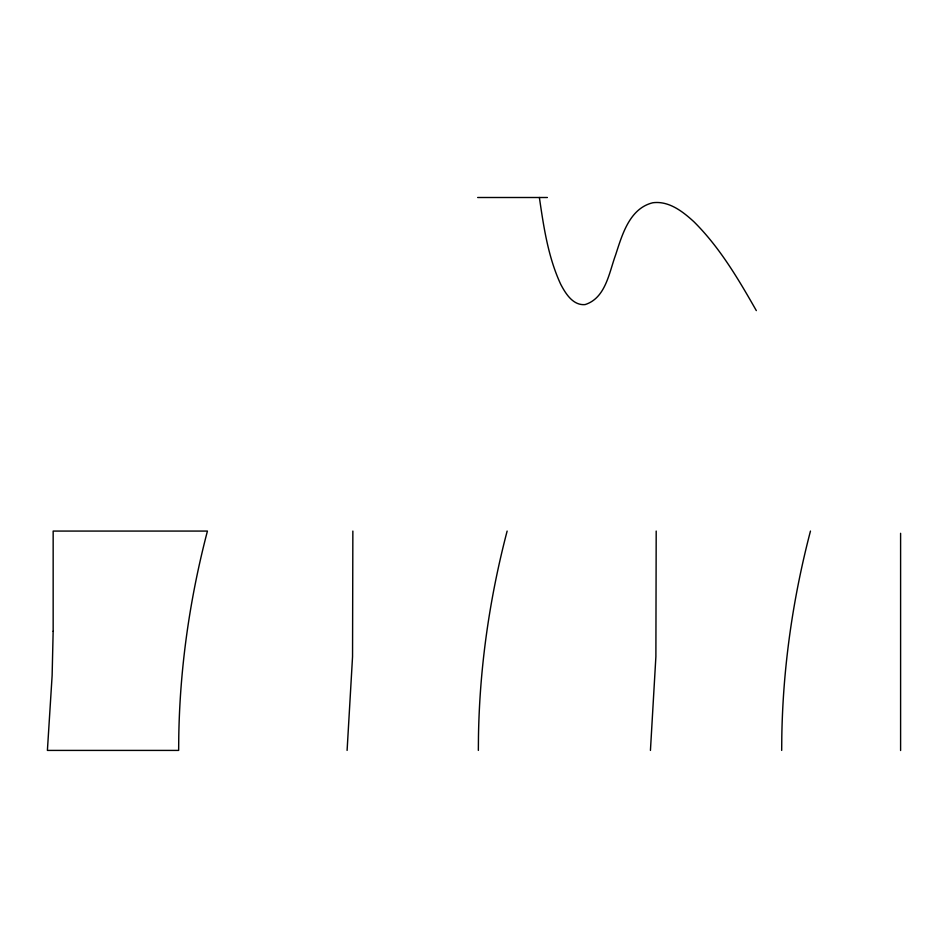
<?xml version="1.0" encoding="UTF-8"?>
<svg xmlns="http://www.w3.org/2000/svg" width="948" height="948" viewBox="0 0 948 948"><rect width="100%" height="100%" fill="white"/><g stroke="black" fill="none" stroke-linecap="round" stroke-linejoin="round"><path stroke-width="1.42" d="M478.349 750.413L478.467 736.738A159.442 30.277 -87.5 0 1 480.15 695.69C483.812 640.113 493.043 584.94 507.133 531.07M781.685 750.413L781.804 736.738A159.442 30.277 -87.5 0 1 783.486 695.69C787.148 640.113 796.379 584.94 810.469 531.07M347.098 750.413L352.549 656.656L352.857 531.07M650.435 750.413L655.886 656.656L656.194 531.07M477.662 197.504L547.387 197.504M756.326 310.612C738.409 279.174 719.769 247.392 693.889 221.725C682.773 211.534 668.814 200.609 652.757 202.765C629.436 208.501 622.137 234.95 615.584 255.012C609.09 272.704 605.713 298.087 585.058 304.592C572.983 305.647 565.565 293.548 560.706 284.27C548.086 257.038 543.69 226.939 539.376 197.504M900.6 533.309L900.6 750.496M53.159 631.25L52.128 675.569L47.4 750.413L178.651 750.413L178.769 736.738A159.442 30.277 -87.5 0 1 180.452 695.69C184.113 640.113 193.345 584.94 207.434 531.07L53.159 531.07L53.159 631.25"/></g></svg>
